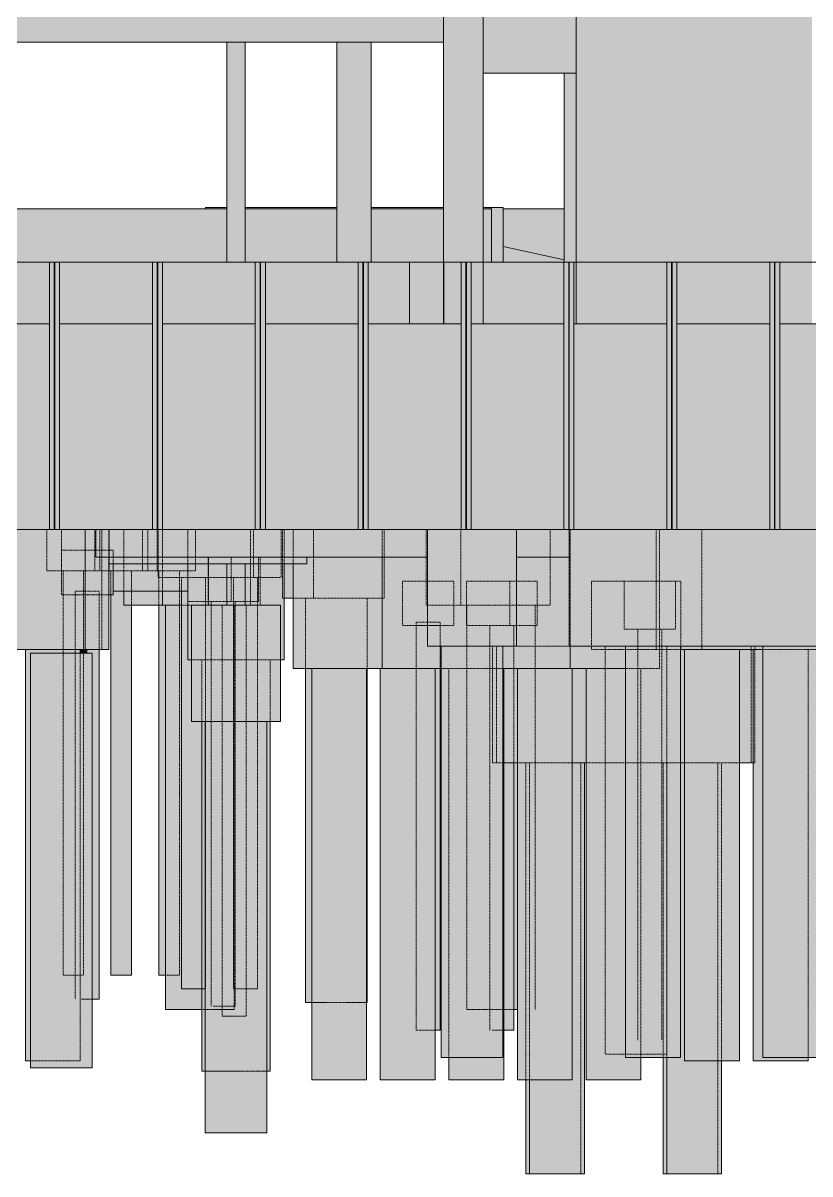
# Model space of a CAD drawing. Extents: x -1981 to 38708, y -3196 to 88064.
# Drawn here: x 32434 to 33581, y 78180 to 79859 of the extents above; entities that cross this region are included whole.
import ezdxf

# ---------------------------------------------------------------- set-up
doc = ezdxf.new("R2010")
doc.units = 0
doc.linetypes.add('Centro', pattern=[3.175, 0.635, -0.47625, 1.5875, -0.47625])
doc.linetypes.add('Traço', pattern=[0.635, 0.3175, -0.3175])
for name, color, linetype, lineweight in [('A-FLOR', 7, 'Continuous', 25), ('A-FLOR-LEVL', 7, 'Continuous', 9), ('S-BEAM', 7, 'Continuous', 25), ('S-COLS', 7, 'Continuous', 25), ('S-FNDN', 7, 'Continuous', 25), ('S-FNDN-HDLN', 7, 'Traço', 9)]:
    doc.layers.add(name, color=color, linetype=linetype, lineweight=lineweight)

# ---------------------------------------------------------------- blocks, each defined once
blk = doc.blocks.new('Estaca W Gerdau - W250X32_7-3763720-CT D 002 - CRT ESQ')
at = {"layer": 'S-FNDN', "linetype": 'Traço', "lineweight": 9, "true_color": 0xa4b9db}
blk.add_hatch(color=9, dxfattribs=at).paths.add_polyline_path([(-1880.1, 79120), (-1871.6, 79120), (-1871.6, 79510), (-1886.2, 79510), (-1886.2, 79120)], flags=0)
at = {"layer": 'S-FNDN', "lineweight": 9}
for p, q in [((-1886.2, 79510), (-1886.2, 79120)), ((-1871.6, 79510), (-1886.2, 79510)), ((-1879.3, 79120), (-1879.3, 79510)), ((-1878.5, 79510), (-1878.5, 79120)), ((-1871.6, 79510), (-1871.6, 79120)), ((-1871.6, 79120), (-1886.2, 79120))]:
    blk.add_line(p, q, dxfattribs=at)
blk = doc.blocks.new('PED_BLRET-1EST_R01_2019 - 75x75x65-V11-CT D 002 - CRT ESQ')
at = {"layer": 'S-FNDN-HDLN'}
for p, q in [((1305.6, 79340), (1340.6, 79340)), ((1305.6, 79335), (1305.6, 79340)), ((1340.6, 79335), (1305.6, 79335)), ((1340.6, 79340), (1340.6, 79335))]:
    blk.add_line(p, q, dxfattribs=at)
blk = doc.blocks.new('PED_BLRET-1EST_EXCENTRICA_R01_2019 - 110x130x100-V14-CT D 002 - CRT ESQ')
at = {"layer": 'S-FNDN-HDLN'}
for p, q in [((-326, 78945), (-326, 78950)), ((-236, 78950), (-236, 78945)), ((-251.6, 78945), (-326, 78945))]:
    blk.add_line(p, q, dxfattribs=at)
blk = doc.blocks.new('PED_BLRET-1EST_R01_2019 - 75x75x65-V16-CT D 002 - CRT ESQ')
at = {"layer": 'S-FNDN-HDLN'}
for p, q in [((-1063.7, 79030), (-1098.7, 79030)), ((-1098.7, 79030), (-1098.7, 79025)), ((-1098.7, 79025), (-1063.7, 79025)), ((-1063.7, 79025), (-1063.7, 79030))]:
    blk.add_line(p, q, dxfattribs=at)

msp = doc.modelspace()

# ---------------------------------------------------------------- hatches: boundary and pattern name
at = {"layer": 'A-FLOR', "true_color": 0xc0c0c0}
msp.add_hatch(color=9, dxfattribs=at).paths.add_polyline_path([(33222.48, 79510), (33222.43, 79513.64), (33133.69, 79532.84), (33133.69, 79510), (33222.43, 79510)], flags=0)
at = {"layer": 'S-BEAM', "true_color": 0xff8040}
for points in [[(32777.48, 79831), (33047, 79831), (33047, 79916), (32423.98, 79916), (32423.98, 79831), (32570.69, 79831)], [(33191.05, 79786), (33240.25, 79786), (33240.25, 79888), (33104.73, 79888), (33104.73, 79786)]]:
    msp.add_hatch(color=11, dxfattribs=at).paths.add_polyline_path(points, flags=0)
at = {"layer": 'S-BEAM', "true_color": 0xc0c0c0}
h = msp.add_hatch(color=9, dxfattribs=at)
h.paths.add_polyline_path([(32423.98, 79510), (32730.73, 79510), (32730.73, 79588), (32423.98, 79588), (32423.98, 79519.79)], flags=0)
h.paths.add_polyline_path([(33039.84, 79510), (33039.84, 79588), (32941.23, 79588), (32941.23, 79510), (33035.96, 79510)], flags=0)
h.paths.add_polyline_path([(32891.23, 79510), (32891.23, 79588), (32757.73, 79588), (32757.73, 79510), (32880.87, 79510)], flags=0)
h = msp.add_hatch(color=9, dxfattribs=at)
h.paths.add_polyline_path([(32984.26, 79588), (33047, 79588), (33047, 79590), (32941.23, 79590), (32941.23, 79588), (32947.2, 79588)], flags=0)
h.paths.add_polyline_path([(32699.93, 79588), (32730.73, 79588), (32730.73, 79590), (32699.73, 79590), (32699.73, 79588)], flags=0)
h.paths.add_polyline_path([(33113.92, 79588), (33115.94, 79588), (33115.94, 79590), (33104.73, 79589.89), (33104.73, 79588)], flags=0)
h.paths.add_polyline_path([(32757.73, 79588), (32891.23, 79588.23), (32891.23, 79590), (32757.73, 79590), (32757.73, 79589.47)], flags=0)
for points in [[(33041.98, 79510), (33047, 79510), (33047, 79588), (33039.84, 79588), (33039.84, 79510)], [(33104.74, 79510), (33116.59, 79510), (33116.59, 79588), (33104.73, 79588), (33104.73, 79510)], [(33132.19, 79510), (33133.69, 79510), (33133.69, 79590), (33115.94, 79590), (33115.94, 79588), (33116.59, 79588), (33116.59, 79510)], [(33222.48, 79513.63), (33222.48, 79588), (33133.69, 79588), (33133.69, 79532.84), (33222.43, 79513.64)], [(32842.45, 79070), (32847.34, 79070), (32847.34, 79080), (32559.01, 79080), (32559.01, 79070), (32827.53, 79070)], [(32648.23, 79030), (32674.23, 79030), (32674.08, 79070), (32564.9, 79070), (32564.9, 79030), (32622.39, 79030)]]:
    msp.add_hatch(color=9, dxfattribs=at).paths.add_polyline_path(points, flags=0)
h = msp.add_hatch(color=9, dxfattribs=at)
h.paths.add_polyline_path([(32869.08, 79080), (33023.26, 79080), (33023.26, 79120), (32539.68, 79120), (32539.68, 79080), (32843.43, 79080)], flags=0)
h.paths.add_polyline_path([(32472.43, 79120), (32472.43, 79120), (32467.3, 79120)], flags=0)
h.paths.add_polyline_path([(32570.69, 79420), (32622.43, 79420), (32622.39, 79510), (32487.03, 79510), (32487.03, 79420), (32518.99, 79420)], flags=0)
h.paths.add_polyline_path([(32637.03, 79420), (32772.43, 79420), (32772.43, 79510), (32637.03, 79510), (32637.03, 79444.09)], flags=0)
h.paths.add_polyline_path([(32472.43, 79420), (32472.43, 79510), (32423.98, 79510), (32423.98, 79420), (32467.3, 79420)], flags=0)
h.paths.add_polyline_path([(32997.04, 79420), (32997.04, 79510), (32937.03, 79510), (32937.03, 79420), (32984.26, 79420)], flags=0)
h.paths.add_polyline_path([(32922.43, 79420), (32922.43, 79510), (32787.03, 79510), (32787.03, 79420), (32891.49, 79420)], flags=0)
h = msp.add_hatch(color=9, dxfattribs=at)
h.paths.add_polyline_path([(33153.26, 79080), (33230.2, 79080), (33230.04, 79120), (33153.26, 79120), (33153.26, 79091.11)], flags=0)
h.paths.add_polyline_path([(33240.25, 79420), (33240.25, 79420), (33240.25, 79510), (33237.03, 79510), (33237.03, 79420), (33237.93, 79420)], flags=0)
h.paths.add_polyline_path([(33191.05, 79420), (33222.43, 79420), (33222.43, 79510), (33104.73, 79510), (33104.73, 79420), (33115.93, 79420)], flags=0)
h = msp.add_hatch(color=9, dxfattribs=at)
h.paths.add_polyline_path([(32772.43, 79120), (32772.43, 79420), (32637.03, 79420), (32637.03, 79120), (32751.63, 79120)], flags=0)
h.paths.add_polyline_path([(31737.03, 79120), (31872.43, 79120), (31872.43, 79420), (31737.03, 79420), (31737.03, 79179.36)], flags=0)
h.paths.add_polyline_path([(31887.03, 79120), (32022.43, 79120), (32022.43, 79420), (31887.03, 79420), (31887.03, 79135.24)], flags=0)
h.paths.add_polyline_path([(33822.43, 79120), (33822.43, 79420), (33687.03, 79420), (33687.03, 79120), (33811.41, 79120)], flags=0)
h.paths.add_polyline_path([(32037.03, 79120), (32172.43, 79120), (32172.43, 79420), (32037.03, 79420), (32037.03, 79355.85)], flags=0)
h.paths.add_polyline_path([(32187.03, 79120), (32322.43, 79120), (32322.43, 79420), (32187.03, 79420), (32187.03, 79179.36)], flags=0)
h.paths.add_polyline_path([(32337.03, 79120), (32472.43, 79120), (32472.43, 79420), (32337.03, 79420), (32337.03, 79135.24)], flags=0)
h.paths.add_polyline_path([(32487.03, 79120), (32622.43, 79120), (32622.39, 79420), (32487.03, 79420), (32487.03, 79179.36)], flags=0)
h.paths.add_polyline_path([(33672.43, 79120), (33672.43, 79420), (33537.03, 79420), (33537.03, 79120), (33604.62, 79120)], flags=0)
h.paths.add_polyline_path([(33522.43, 79120), (33522.43, 79420), (33387.03, 79420), (33387.03, 79120), (33501.23, 79120)], flags=0)
h.paths.add_polyline_path([(32787.03, 79120), (32922.43, 79120), (32922.43, 79420), (32787.03, 79420), (32787.03, 79179.36)], flags=0)
h.paths.add_polyline_path([(32937.03, 79120), (33072.43, 79120), (33072.43, 79420), (32937.03, 79420), (32937.03, 79179.36)], flags=0)
h.paths.add_polyline_path([(33087.03, 79120), (33222.43, 79120), (33222.43, 79420), (33087.03, 79420), (33087.03, 79179.36)], flags=0)
h.paths.add_polyline_path([(33237.03, 79120), (33372.43, 79120), (33372.43, 79420), (33237.03, 79420), (33237.03, 79179.36)], flags=0)
at = {"layer": 'S-COLS', "true_color": 0xff8040}
for points in [[(33047, 79510), (33104.73, 79510), (33104.73, 79888), (33100.59, 79906), (33047, 79906), (33047, 79532.33)], [(33529.33, 79510), (33583.99, 79510), (33583.99, 79906), (33260.47, 79906), (33240.25, 79888), (33240.25, 79510), (33529.05, 79510)], [(32732.23, 79510), (32757.73, 79510), (32757.73, 79831), (32730.73, 79831), (32730.73, 79510)], [(33230.81, 79510), (33240.25, 79510), (33240.25, 79786), (33222.48, 79786), (33222.48, 79510), (33230.42, 79510)]]:
    msp.add_hatch(color=11, dxfattribs=at).paths.add_polyline_path(points, flags=0)
at = {"layer": 'S-COLS', "true_color": 0xc0c0c0}
for points in [[(32937.03, 79510), (32941.23, 79510), (32941.23, 79831), (32891.23, 79831), (32891.23, 79510), (32932.56, 79510)], [(32757.73, 79010), (32757.73, 79070), (32730.73, 79070), (32730.73, 79010), (32751.63, 79010)]]:
    msp.add_hatch(color=9, dxfattribs=at).paths.add_polyline_path(points, flags=0)
h = msp.add_hatch(color=9, dxfattribs=at)
h.paths.add_polyline_path([(33047, 79120), (33047, 79120), (33040.19, 79120)], flags=0)
h.paths.add_polyline_path([(33003.09, 79420), (33047, 79420), (33047, 79510), (32997.04, 79510), (32997.04, 79420), (33002.97, 79420)], flags=0)
h = msp.add_hatch(color=9, dxfattribs=at)
h.paths.add_polyline_path([(33104.73, 79420), (33104.73, 79510), (33087.03, 79510), (33087.03, 79420), (33087.65, 79420)], flags=0)
h.paths.add_polyline_path([(33072.43, 79420), (33072.43, 79510), (33047, 79510), (33047, 79420)], flags=0)
h = msp.add_hatch(color=9, dxfattribs=at)
h.paths.add_polyline_path([(33583.99, 79120), (33583.99, 79120), (33537.03, 79120)], flags=0)
h.paths.add_polyline_path([(33522.43, 79120), (33522.43, 79120), (33501.23, 79120)], flags=0)
h.paths.add_polyline_path([(33397.83, 79420), (33522.43, 79420), (33522.43, 79510), (33387.03, 79510), (33387.03, 79420)], flags=0)
h.paths.add_polyline_path([(33583.99, 79420), (33583.99, 79510), (33537.03, 79510), (33537.03, 79420)], flags=0)
h.paths.add_polyline_path([(33240.25, 79420), (33372.43, 79420), (33371.98, 79510), (33240.25, 79510), (33240.25, 79444.09)], flags=0)
at = {"layer": 'S-FNDN', "true_color": 0xc0c0c0}
for points in [[(32230.09, 78945), (32524.37, 78945), (32524.37, 79120), (32230.09, 79120), (32230.09, 78958.75)], [(32524.37, 78945), (32559.01, 78945), (32559.01, 79080), (32539.68, 79080), (32539.68, 79120), (32524.37, 79120), (32524.37, 79002.87)], [(33023.26, 78950), (33153.26, 78950), (33153.26, 79120), (33023.26, 79120), (33023.26, 79002.87)], [(33230.2, 78950), (33674.2, 78950), (33674.2, 79120), (33230.2, 79120), (33230.2, 79002.87)], [(32564.9, 79025), (32564.9, 79070), (32559.01, 79070), (32559.01, 79025)], [(32827.53, 79020), (32827.53, 79070), (32814.23, 79070), (32814.36, 79020)], [(32827.53, 78917.29), (32957.53, 78917.29), (32957.53, 79080), (32847.34, 79080), (32847.34, 79070), (32827.53, 79070), (32827.53, 79002.87)], [(32562.84, 78470), (32562.84, 79025), (32561.95, 79025), (32561.95, 78470)], [(32562.84, 78470), (32591.8, 78470), (32591.67, 79010), (32580.81, 79010), (32580.81, 79030), (32564.9, 79030), (32564.58, 79025), (32562.84, 79025), (32562.84, 78473.4)], [(32580.81, 79010), (32636.87, 79010), (32636.87, 79030), (32580.81, 79030)], [(32636.87, 79010), (32664.77, 79010), (32664.77, 79030), (32636.87, 79030)], [(32664.77, 78450), (32694.23, 78450), (32693.93, 78840), (32679.23, 78840), (32679.23, 78930), (32674.23, 78930), (32673.82, 79030), (32664.77, 79030), (32664.77, 78473.4)], [(32673.82, 79015), (32674.23, 79015), (32673.82, 79030)], [(32631.78, 78470), (32632.68, 78470), (32632.68, 79010), (32631.78, 79010), (32631.78, 78473.4)], [(32634.53, 78470), (32641.4, 78470), (32641.4, 79010), (32632.68, 79010), (32632.68, 78470)], [(32641.4, 78420), (32694.23, 78420), (32694.09, 78450), (32664.77, 78450), (32664.77, 79010), (32641.4, 79010), (32641.4, 78429.28)], [(32699.93, 78840), (32809.23, 78840), (32809.23, 79010), (32679.23, 79010), (32679.23, 78840)], [(33043.42, 78350), (33088.26, 78350), (33088.26, 78950), (33043.42, 78950), (33043.42, 78385.16)], [(33109.68, 78350), (33133.11, 78350), (33133.11, 78950), (33088.26, 78950), (33088.26, 78350), (33102.87, 78350)], [(33312.2, 78917.29), (33312.2, 78950), (33231.69, 78950), (33231.69, 78917.29), (33294.44, 78917.29)], [(33314.61, 78350), (33392.2, 78350), (33392.2, 78950), (33312.2, 78950), (33312.2, 78350), (33314.61, 78350)], [(33397.83, 78945), (33423.66, 78945), (33423.66, 78950), (33392.2, 78950), (33392.2, 78945)], [(33512.2, 78350), (33592.2, 78350), (33592.2, 78950), (33512.2, 78950), (33512.2, 78385.16)], [(32437.84, 78345), (32444.73, 78345), (32444.73, 78940), (32517.23, 78940), (32517.22, 78945), (32437.23, 78945), (32437.23, 78345)], [(32444.73, 78335), (32534.73, 78335), (32534.73, 78940), (32444.73, 78940), (32444.73, 78345)], [(32524.37, 78940), (32527.4, 78940), (32527.4, 78945), (32517.23, 78945), (32517.23, 78940), (32523.93, 78940)], [(32544.9, 78435), (32544.9, 78945), (32527.4, 78945), (32527.4, 78940), (32534.73, 78940), (32534.73, 78435), (32544.3, 78435)], [(33398.25, 78345), (33478.25, 78345), (33478.24, 78945), (33398.25, 78945), (33398.25, 78385.16)], [(33498.25, 78345), (33578.25, 78345), (33577.91, 78350), (33512.2, 78350), (33512.2, 78945), (33498.25, 78945), (33498.25, 78385.16)], [(32845.97, 78430), (32854.61, 78430), (32854.61, 78917.29), (32845.78, 78917.29), (32845.78, 78430)], [(32854.61, 78317.29), (32934.61, 78317.29), (32934.22, 78917.29), (32854.61, 78917.29), (32854.61, 78385.16)], [(32934.61, 78430), (32935.64, 78430), (32935.46, 78917.29), (32934.61, 78917.29), (32934.61, 78433.44)], [(33025.25, 78317.29), (33034.61, 78317.29), (33034.61, 78917.29), (32954.61, 78917.29), (32954.61, 78317.29), (33020.32, 78317.29)], [(33042, 78390), (33042, 78917.29), (33034.61, 78917.29), (33034.61, 78390), (33041.4, 78390)], [(33054.61, 78317.29), (33134.61, 78317.29), (33134.61, 78917.29), (33133.11, 78917.29), (33133.11, 78350), (33054.61, 78350), (33054.61, 78341.04)], [(33154.61, 78317.29), (33234.61, 78317.29), (33234.61, 78917.29), (33154.61, 78917.29), (33154.61, 78341.04)], [(33254.61, 78317.29), (33334.61, 78317.29), (33334.61, 78350), (33312.2, 78350), (33312.2, 78917.29), (33254.61, 78917.29), (33254.61, 78341.04)], [(32694.85, 78330), (32699.38, 78330), (32699.23, 78840), (32694.23, 78840), (32694.23, 78330)], [(32699.38, 78240), (32744.23, 78240), (32744.23, 78840), (32699.38, 78840), (32699.38, 78296.92)], [(32777.34, 78240), (32789.08, 78240), (32788.78, 78840), (32744.23, 78840), (32744.23, 78240), (32771.87, 78240)], [(32793.61, 78330), (32794.23, 78330), (32794.14, 78840), (32789.08, 78840), (32789.08, 78330), (32791.78, 78330)], [(33134.61, 78390), (33146.62, 78390), (33146.62, 78780), (33134.61, 78780), (33134.61, 78420)], [(33146.62, 78390), (33149.3, 78390), (33149.3, 78780), (33146.62, 78780), (33146.62, 78420)], [(33149.3, 78420), (33154.61, 78420), (33154.61, 78780), (33149.3, 78780), (33149.3, 78429.28)], [(33205.38, 78180), (33252.33, 78180), (33252.33, 78780), (33234.61, 78780), (33234.61, 78317.29), (33172.33, 78317.29), (33172.33, 78180), (33198.65, 78180)], [(33381.69, 78180), (33452.33, 78180), (33451.89, 78345), (33398.25, 78345), (33397.83, 78780), (33392.2, 78780), (33392.2, 78350), (33372.33, 78350), (33372.33, 78180), (33381.24, 78180)], [(33366.96, 78180), (33372.33, 78180), (33371.98, 78350), (33366.96, 78350), (33366.96, 78208.67)], [(33167.56, 78180), (33172.33, 78180), (33172.31, 78317.29), (33166.96, 78317.29), (33166.96, 78180)]]:
    msp.add_hatch(color=9, dxfattribs=at).paths.add_polyline_path(points, flags=0)
h = msp.add_hatch(color=9, dxfattribs=at)
h.paths.add_polyline_path([(32679.23, 78930), (32679.23, 79010), (32730.73, 79010), (32730.73, 79070), (32674.23, 79070), (32674.23, 78930)], flags=0)
h.paths.add_polyline_path([(32809.23, 78930), (32814.23, 78930), (32814.23, 79070), (32757.73, 79070), (32757.73, 79010), (32809.23, 79010), (32809.23, 78945.08)], flags=0)
h = msp.add_hatch(color=9, dxfattribs=at)
h.paths.add_polyline_path([(33153.26, 78917.29), (33231.69, 78917.29), (33231.69, 78950), (33230.2, 78950), (33230.2, 79080), (33153.26, 79080), (33153.26, 78950), (33133.11, 78950), (33133.11, 78917.29), (33139.35, 78917.29)], flags=0)
h.paths.add_polyline_path([(32984.26, 78917.29), (33043.42, 78917.29), (33043.42, 78950), (33023.26, 78950), (33023.26, 79080), (32957.53, 79080), (32957.53, 78917.29)], flags=0)
h = msp.add_hatch(color=9, dxfattribs=at)
h.paths.add_polyline_path([(33604.62, 78945), (33652.83, 78945), (33652.83, 78950), (33592.2, 78950), (33592.2, 78945)], flags=0)
h.paths.add_polyline_path([(33500.83, 78945), (33512.2, 78945), (33512.2, 78950), (33423.66, 78950), (33423.66, 78945), (33484.23, 78945)], flags=0)
h = msp.add_hatch(color=9, dxfattribs=at)
h.paths.add_polyline_path([(33134.61, 78780), (33154.61, 78780), (33154.61, 78917.29), (33134.61, 78917.29), (33134.61, 78782.26)], flags=0)
h.paths.add_polyline_path([(33392.2, 78780), (33398.25, 78780), (33397.83, 78945), (33392.2, 78945), (33392.2, 78782.26)], flags=0)
h.paths.add_polyline_path([(33254.61, 78780), (33254.61, 78917.29), (33234.61, 78917.29), (33234.61, 78780), (33242.74, 78780)], flags=0)
h.paths.add_polyline_path([(33478.25, 78780), (33498.25, 78780), (33498.25, 78945), (33478.25, 78945), (33478.25, 78826.38)], flags=0)

# ---------------------------------------------------------------- linework, layer by layer
at = {"layer": 'A-FLOR', "lineweight": 9}
msp.add_line((33222.48, 79513.63), (33133.69, 79532.84), dxfattribs=at)
at = {"layer": 'A-FLOR-LEVL', "linetype": 'Centro'}
for p, q in [((31363.29, 79510), (36911.86, 79510)), ((31363.29, 79120), (36911.86, 79120))]:
    msp.add_line(p, q, dxfattribs=at)
at = {"layer": 'S-BEAM', "lineweight": 9}
for p, q in [((33047, 79831), (33047, 79916)), ((33104.73, 79786), (33104.73, 79888)), ((33240.25, 79786), (33240.25, 79888)), ((32423.98, 79831), (33047, 79831)), ((33104.73, 79786), (33240.25, 79786)), ((32423.98, 79588), (32730.73, 79588)), ((32699.73, 79588), (32699.73, 79590)), ((32699.73, 79590), (32730.73, 79590)), ((32757.73, 79590), (32891.23, 79590)), ((32757.73, 79588), (32891.23, 79588)), ((32941.23, 79590), (33047, 79590)), ((32941.23, 79588), (33039.84, 79588)), ((33039.84, 79588), (33047, 79588)), ((33104.73, 79590), (33115.94, 79590)), ((33104.73, 79588), (33116.59, 79588)), ((33133.69, 79590), (33115.94, 79590)), ((33115.94, 79590), (33115.94, 79588)), ((33116.59, 79510), (33116.59, 79588)), ((33133.69, 79510), (33133.69, 79590)), ((33133.69, 79588), (33222.48, 79588)), ((32472.43, 79510), (32423.98, 79510)), ((32622.39, 79510), (32487.03, 79510)), ((32772.43, 79510), (32637.03, 79510)), ((32922.43, 79510), (32787.03, 79510)), ((32997.04, 79510), (32937.03, 79510)), ((32997.04, 79510), (32997.04, 79420)), ((33104.73, 79510), (33104.73, 79420)), ((33222.43, 79510), (33104.73, 79510)), ((33240.25, 79510), (33237.03, 79510)), ((33240.25, 79420), (33240.25, 79510)), ((32472.43, 79420), (32337.03, 79420)), ((32622.39, 79420), (32487.03, 79420)), ((32772.43, 79420), (32637.03, 79420)), ((32922.43, 79420), (32787.03, 79420)), ((33072.43, 79420), (32937.03, 79420)), ((33222.43, 79420), (33087.03, 79420)), ((33372.43, 79420), (33237.03, 79420)), ((33522.43, 79420), (33387.03, 79420)), ((33672.43, 79420), (33537.03, 79420)), ((32337.03, 79120), (32472.43, 79120)), ((32487.03, 79120), (32622.39, 79120)), ((32539.68, 79080), (32539.68, 79120)), ((32637.03, 79120), (32772.43, 79120)), ((32787.03, 79120), (32922.43, 79120)), ((32937.03, 79120), (33072.43, 79120)), ((33087.03, 79120), (33222.43, 79120)), ((33237.03, 79120), (33372.43, 79120)), ((33387.03, 79120), (33522.43, 79120)), ((33537.03, 79120), (33672.43, 79120)), ((33023.26, 79080), (32539.68, 79080)), ((32559.01, 79070), (32847.34, 79070)), ((32847.34, 79070), (32847.34, 79080)), ((33153.26, 79080), (33230.2, 79080)), ((32674.08, 79030), (32564.9, 79030))]:
    msp.add_line(p, q, dxfattribs=at)
at = {"layer": 'S-COLS', "lineweight": 9}
for p, q in [((33047, 79906), (33047, 79510)), ((33104.73, 79510), (33104.73, 79906)), ((33240.25, 79906), (33240.25, 79510)), ((32730.73, 79831), (32730.73, 79510)), ((32757.73, 79831), (32757.73, 79510)), ((32891.23, 79831), (32891.23, 79510)), ((32941.23, 79831), (32941.23, 79510)), ((33222.48, 79786), (33222.48, 79510)), ((32997.04, 79510), (32997.04, 79420)), ((33047.04, 79510), (32997.04, 79510)), ((33047, 79510), (33047, 79420)), ((33072.43, 79510), (33047, 79510)), ((33072.43, 79510), (33047, 79510)), ((33047.04, 79510), (33047.04, 79420)), ((33104.73, 79510), (33087.03, 79510)), ((33104.73, 79510), (33087.03, 79510)), ((33104.73, 79420), (33104.73, 79510)), ((33240.25, 79510), (33240.25, 79420)), ((33371.98, 79510), (33240.25, 79510)), ((33371.98, 79510), (33240.25, 79510)), ((33522.43, 79510), (33387.03, 79510)), ((33522.43, 79510), (33387.03, 79510)), ((33583.99, 79510), (33537.03, 79510)), ((33583.99, 79510), (33537.03, 79510)), ((32730.73, 79070), (32730.73, 79010)), ((32757.73, 79070), (32757.73, 79010))]:
    msp.add_line(p, q, dxfattribs=at)
at = {"layer": 'S-FNDN', "lineweight": 9}
for p, q in [((32524.37, 78945), (32524.37, 79120)), ((33023.26, 78950), (33023.26, 79120)), ((33153.26, 78950), (33153.26, 79120)), ((33230.2, 78950), (33230.2, 79120)), ((32559.01, 78945), (32559.01, 79080)), ((32564.9, 79070), (32564.9, 79025)), ((32674.23, 78930), (32674.23, 79070)), ((32814.23, 78930), (32814.23, 79070)), ((32827.53, 78917.29), (32827.53, 79070)), ((32957.53, 79080), (32957.53, 78917.29)), ((32564.9, 79025), (32559.01, 79025)), ((32561.87, 79025), (32561.87, 78470)), ((32580.81, 79010), (32580.81, 79030)), ((32636.87, 79010), (32636.87, 79030)), ((32664.75, 79030), (32664.75, 78450)), ((32673.82, 79015), (32673.82, 79030)), ((32674.08, 79015), (32673.82, 79015)), ((32827.53, 79020), (32814.23, 79020)), ((32636.87, 79010), (32580.81, 79010)), ((32591.87, 78470), (32591.87, 79010)), ((32631.71, 79010), (32631.71, 78470)), ((32664.8, 79010), (32636.87, 79010)), ((32641.31, 79010), (32641.31, 78420)), ((32679.23, 79010), (32809.23, 79010)), ((32679.23, 78840), (32679.23, 79010)), ((32809.23, 78840), (32809.23, 79010)), ((33153.26, 78950), (33023.26, 78950)), ((33043.26, 78950), (33043.26, 78350)), ((33133.26, 78350), (33133.26, 78950)), ((33674.2, 78950), (33230.2, 78950)), ((33231.69, 78917.29), (33231.69, 78950)), ((33312.2, 78950), (33312.2, 78350)), ((33392.2, 78350), (33392.2, 78950)), ((33423.66, 78945), (33423.66, 78950)), ((33512.2, 78950), (33512.2, 78350)), ((32524.37, 78945), (32230.09, 78945)), ((32437.23, 78945), (32437.23, 78345)), ((32444.73, 78940), (32444.73, 78335)), ((32444.73, 78940), (32534.73, 78940)), ((32517.23, 78940), (32517.23, 78945)), ((32559.01, 78945), (32524.37, 78945)), ((32534.73, 78335), (32534.73, 78940)), ((32544.9, 78435), (32544.9, 78945)), ((33423.66, 78945), (33392.2, 78945)), ((33398.25, 78945), (33398.25, 78345)), ((33512.2, 78945), (33423.66, 78945)), ((33478.25, 78345), (33478.25, 78945)), ((33498.25, 78945), (33498.25, 78345)), ((32679.23, 78930), (32674.23, 78930)), ((32814.23, 78930), (32809.23, 78930)), ((32957.53, 78917.29), (32827.53, 78917.29)), ((32845.71, 78917.29), (32845.71, 78430)), ((32854.61, 78917.29), (32854.61, 78317.29)), ((32934.61, 78317.29), (32934.61, 78917.29)), ((32935.71, 78430), (32935.71, 78917.29)), ((32954.61, 78917.29), (32954.61, 78317.29)), ((33043.42, 78917.29), (32957.53, 78917.29)), ((33034.61, 78317.29), (33034.61, 78917.29)), ((33042, 78390), (33042, 78917.29)), ((33231.69, 78917.29), (33133.04, 78917.29)), ((33134.61, 78317.29), (33134.61, 78917.29)), ((33154.61, 78917.29), (33154.61, 78317.29)), ((33312.2, 78917.29), (33231.69, 78917.29)), ((33234.61, 78317.29), (33234.61, 78917.29)), ((33254.61, 78917.29), (33254.61, 78317.29)), ((32809.23, 78840), (32679.23, 78840)), ((32694.23, 78840), (32694.23, 78330)), ((32699.23, 78840), (32699.23, 78240)), ((32789.23, 78240), (32789.23, 78840)), ((32794.23, 78330), (32794.23, 78840)), ((33154.61, 78780), (33134.61, 78780)), ((33149.31, 78390), (33149.31, 78780)), ((33254.61, 78780), (33234.61, 78780)), ((33252.33, 78180), (33252.33, 78780)), ((33397.83, 78780), (33392.2, 78780)), ((33498.25, 78780), (33478.25, 78780)), ((32562.84, 78470), (32561.87, 78470)), ((32591.8, 78470), (32562.84, 78470)), ((32632.68, 78470), (32631.71, 78470)), ((32641.38, 78470), (32632.68, 78470)), ((32694.09, 78450), (32664.77, 78450)), ((32544.9, 78435), (32534.78, 78435)), ((32854.53, 78430), (32845.78, 78430)), ((32935.71, 78430), (32934.61, 78430)), ((32694.33, 78420), (32641.4, 78420)), ((33154.64, 78420), (33149.28, 78420)), ((33042, 78390), (33034.69, 78390)), ((33146.62, 78390), (33134.62, 78390)), ((33149.31, 78390), (33146.62, 78390)), ((32444.62, 78345), (32437.23, 78345)), ((33088.26, 78350), (33043.42, 78350)), ((33054.61, 78350), (33054.61, 78317.29)), ((33133.11, 78350), (33088.26, 78350)), ((33392.2, 78350), (33312.2, 78350)), ((33334.61, 78317.29), (33334.61, 78350)), ((33366.96, 78350), (33366.96, 78180)), ((33372.33, 78350), (33372.33, 78180)), ((33478.25, 78345), (33398.25, 78345)), ((33452.33, 78180), (33452.33, 78345)), ((33578.25, 78345), (33498.25, 78345)), ((33592.2, 78350), (33512.2, 78350)), ((33578.25, 78345), (33578.25, 78350)), ((32534.73, 78335), (32444.73, 78335)), ((32699.33, 78330), (32694.23, 78330)), ((32794.23, 78330), (32789.13, 78330)), ((32934.61, 78317.29), (32854.61, 78317.29)), ((33034.61, 78317.29), (32954.61, 78317.29)), ((33134.61, 78317.29), (33054.61, 78317.29)), ((33234.61, 78317.29), (33154.61, 78317.29)), ((33166.96, 78317.29), (33166.96, 78180)), ((33172.33, 78317.29), (33172.33, 78180)), ((33334.61, 78317.29), (33254.61, 78317.29)), ((32744.23, 78240), (32699.38, 78240)), ((32789.08, 78240), (32744.23, 78240)), ((33172.31, 78180), (33166.96, 78180)), ((33252.33, 78180), (33172.33, 78180)), ((33372.31, 78180), (33366.96, 78180)), ((33452.33, 78180), (33372.33, 78180))]:
    msp.add_line(p, q, dxfattribs=at)
at = {"layer": 'S-FNDN-HDLN'}
for p, q in [((32468.37, 79060), (32468.37, 79120)), ((32489.57, 79120), (32489.57, 79060)), ((32538.21, 79060), (32538.21, 79120)), ((32545.7, 79060), (32545.7, 79120)), ((32548.73, 79070), (32548.73, 79120)), ((32559.01, 79080.01), (32559.01, 79120)), ((32559.4, 79120), (32559.4, 79060)), ((32580.81, 79030.01), (32580.81, 79120)), ((32608.04, 79060), (32608.04, 79120)), ((32615.54, 79060), (32615.54, 79120)), ((32622.39, 79120), (32622.43, 79120)), ((32629.24, 79120), (32629.24, 79060)), ((32630.49, 79050), (32630.49, 79120)), ((32636.87, 79070), (32636.87, 79120)), ((32674.23, 79070.01), (32674.23, 79120)), ((32685.37, 79060), (32685.37, 79120)), ((32765.16, 79120), (32765.16, 79010)), ((32769.73, 79050), (32769.73, 79120)), ((32809.97, 79120), (32809.97, 79050)), ((32811.79, 79020), (32811.79, 79120)), ((32814.23, 79070.01), (32814.23, 79120)), ((32827.53, 79070.01), (32827.53, 79120)), ((32857.18, 79070), (32857.18, 79120)), ((32957.53, 79120), (32957.53, 79080.01)), ((32960.26, 79120), (32960.26, 79020)), ((33021.4, 79010), (33021.4, 79120)), ((33071.82, 79010), (33071.82, 79120)), ((33202.43, 79120), (33202.43, 79010)), ((33231.69, 78950.01), (33231.69, 79120)), ((33357.02, 78945), (33357.02, 79120)), ((33361.69, 78917.29), (33361.69, 79120)), ((33423.66, 78950.01), (33423.66, 79120)), ((32489.9, 79090), (32564.9, 79090)), ((32489.9, 79025), (32489.9, 79090)), ((32564.9, 79090), (32564.9, 79070.01)), ((32548.73, 78945), (32548.73, 79070)), ((32636.87, 79030.01), (32636.87, 79070)), ((32673.82, 79030.01), (32673.82, 79080)), ((32703.74, 79010), (32703.74, 79080)), ((32704.27, 79010), (32704.27, 79080)), ((32737.29, 79015), (32737.29, 79080)), ((32777.24, 79080), (32777.24, 79015)), ((32779.27, 79080), (32779.27, 79010)), ((32857.18, 79020), (32857.18, 79070)), ((32489.57, 79060), (32468.37, 79060)), ((32538.21, 79060), (32489.57, 79060)), ((32492.04, 79060), (32492.04, 78470)), ((32522.04, 78470), (32522.04, 79060)), ((32559.4, 79060), (32538.21, 79060)), ((32608.04, 79060), (32559.4, 79060)), ((32561.87, 79060), (32561.87, 79025.01)), ((32591.87, 79010.01), (32591.87, 79060)), ((32629.24, 79060), (32608.04, 79060)), ((32685.37, 79060), (32629.24, 79060)), ((32769.73, 79050), (32630.49, 79050)), ((32631.71, 79060), (32631.71, 79010.01)), ((32661.71, 78470), (32661.71, 79060)), ((32664.75, 79050), (32664.75, 79030.01)), ((32699.75, 78450), (32699.75, 79050)), ((32740.7, 79050), (32740.7, 78450)), ((32809.97, 79050), (32769.73, 79050)), ((32775.7, 78450), (32775.7, 79050)), ((32987, 79045), (33062, 79045)), ((32987, 78980), (32987, 79045)), ((33062, 78980), (33062, 79045)), ((33080.1, 79045), (33100.95, 79045)), ((33080.1, 78980), (33080.1, 79045)), ((33100.95, 79045), (33117.1, 79045)), ((33117.1, 79045), (33143.58, 79045)), ((33143.58, 79045), (33183.52, 79045)), ((33143.58, 78980), (33143.58, 79045)), ((33183.52, 79045), (33183.52, 78980)), ((33262.61, 79045), (33279.48, 79045)), ((33262.61, 78945), (33262.61, 79045)), ((33279.48, 79045), (33310.22, 79045)), ((33310.23, 79045), (33385.23, 79045)), ((33310.23, 78975), (33310.23, 79045)), ((33385.23, 78975), (33385.23, 79045)), ((33385.23, 79045), (33392.61, 79045)), ((33392.61, 78945), (33392.61, 79045)), ((32559.01, 79025), (32489.9, 79025)), ((32509.9, 79025), (32509.9, 78435)), ((32544.9, 78945.01), (32544.9, 79025)), ((32737.29, 79015), (32674.09, 79015)), ((32708.03, 79015), (32708.03, 78425)), ((32777.24, 79015), (32737.29, 79015)), ((32743.03, 78425), (32743.03, 79015)), ((32814.23, 79020), (32811.79, 79020)), ((32857.18, 79020), (32827.53, 79020)), ((32845.71, 79020), (32845.71, 78917.3)), ((32960.26, 79020), (32857.18, 79020)), ((32935.71, 78917.3), (32935.71, 79020)), ((32679.22, 79010), (32664.8, 79010)), ((32723.86, 79010), (32723.86, 78410)), ((32724.15, 79010), (32724.15, 78410)), ((32741.31, 78420), (32741.31, 79010)), ((32758.86, 78410), (32758.86, 79010)), ((32759.15, 78410), (32759.15, 79010)), ((33071.82, 79010), (33021.4, 79010)), ((33202.43, 79010), (33071.82, 79010)), ((33080.57, 79010), (33080.57, 78420)), ((33180.57, 78420), (33180.57, 79010)), ((33062, 78980), (32987, 78980)), ((33007, 78980), (33007, 78390)), ((33042, 78917.3), (33042, 78980)), ((33143.58, 78980), (33080.1, 78980)), ((33114.31, 78980), (33114.31, 78390)), ((33183.52, 78980), (33143.58, 78980)), ((33149.31, 78780.01), (33149.31, 78980)), ((33385.23, 78975), (33310.23, 78975)), ((33330.23, 78975), (33330.23, 78375)), ((33365.23, 78375), (33365.23, 78975)), ((33118.46, 78780), (33118.46, 78950)), ((33123.83, 78780), (33123.83, 78950)), ((33153.27, 78950), (33230.2, 78950)), ((33495.46, 78780), (33495.46, 78950)), ((33500.83, 78780), (33500.83, 78950)), ((32517.23, 78345), (32517.23, 78940)), ((33357.02, 78945), (33262.61, 78945)), ((33282.61, 78945), (33282.61, 78355)), ((33392.19, 78945), (33357.02, 78945)), ((33372.61, 78355), (33372.61, 78945)), ((33592.19, 78945), (33512.21, 78945)), ((33578.25, 78350.01), (33578.25, 78945)), ((32809.22, 78930), (32679.23, 78930)), ((32694.23, 78930), (32694.23, 78840.01)), ((32794.23, 78840.01), (32794.23, 78930)), ((33133.04, 78917.29), (33043.42, 78917.29)), ((33054.61, 78917.29), (33054.61, 78350.01)), ((33361.69, 78917.29), (33312.2, 78917.29)), ((33334.61, 78350.01), (33334.61, 78917.29)), ((33123.82, 78780), (33118.46, 78780)), ((33134.6, 78780), (33123.83, 78780)), ((33234.6, 78780), (33154.61, 78780)), ((33166.96, 78780), (33166.96, 78317.3)), ((33172.33, 78780), (33172.33, 78317.3)), ((33246.96, 78180), (33246.96, 78780)), ((33392.2, 78780), (33254.61, 78780)), ((33366.96, 78780), (33366.96, 78350.01)), ((33372.33, 78780), (33372.33, 78350.01)), ((33478.24, 78780), (33397.84, 78780)), ((33446.96, 78180), (33446.96, 78780)), ((33452.33, 78345.01), (33452.33, 78780)), ((33500.83, 78780), (33498.25, 78780)), ((32493, 78470), (32492.04, 78470)), ((32492.23, 78470), (32492.89, 78470)), ((32521.07, 78470), (32493, 78470)), ((32561.95, 78470), (32561.87, 78470)), ((32631.78, 78470), (32631.71, 78470)), ((32660.74, 78470), (32641.39, 78470)), ((32697.02, 78450), (32694.09, 78450)), ((32699.75, 78450), (32697.02, 78450)), ((32697.13, 78450), (32699.34, 78450)), ((32772.97, 78450), (32743.43, 78450)), ((32775.7, 78450), (32772.97, 78450)), ((32773.07, 78450), (32775.28, 78450)), ((32527.4, 78435), (32518.65, 78435)), ((32518.97, 78435), (32527.4, 78435)), ((32527.4, 78435), (32534.78, 78435)), ((32534.78, 78435), (32527.4, 78435)), ((32854.49, 78430), (32874.99, 78430)), ((32906.42, 78430), (32854.54, 78430)), ((32934.61, 78430), (32906.42, 78430)), ((32906.48, 78430), (32934.75, 78430)), ((32935.71, 78430), (32935.64, 78430)), ((32711.33, 78420), (32694.33, 78420)), ((32740.34, 78425), (32710.72, 78425)), ((32741.31, 78420), (32711.33, 78420)), ((32711.39, 78420), (32741.07, 78420)), ((32724, 78410), (32723.86, 78410)), ((32723.86, 78410), (32724.01, 78410)), ((32741.71, 78410), (32724.15, 78410)), ((32724.15, 78410), (32741.6, 78410)), ((32743.03, 78425), (32740.34, 78425)), ((32740.44, 78425), (32742.59, 78425)), ((32759.15, 78410), (32741.71, 78410)), ((32741.72, 78410), (32759.15, 78410)), ((33148.58, 78420), (33080.57, 78420)), ((33080.84, 78420), (33112.57, 78420)), ((33149.28, 78420), (33148.58, 78420)), ((33148.63, 78420), (33149.29, 78420)), ((33154.69, 78420), (33154.65, 78420)), ((33034.69, 78390), (33007, 78390)), ((33134.62, 78390), (33117, 78390)), ((33149.31, 78390), (33149.3, 78390)), ((32517.23, 78345), (32444.62, 78345)), ((33372.61, 78355), (33282.61, 78355)), ((32744.23, 78330), (32699.34, 78330)), ((32699.34, 78330), (32699.68, 78330)), ((32699.9, 78330), (32744.23, 78330)), ((32744.23, 78330), (32751.63, 78330)), ((32789.12, 78330), (32744.23, 78330)), ((32752.05, 78330), (32789.12, 78330)), ((33172.33, 78180), (33172.31, 78180)), ((33372.33, 78180), (33372.31, 78180))]:
    msp.add_line(p, q, dxfattribs=at)

# ---------------------------------------------------------------- block references
at = {"layer": 'S-FNDN', "lineweight": 9}
for p in [(34358.59, 0), (34508.59, 0), (34658.59, 0), (34808.59, 0), (34958.59, 0), (35108.59, 0), (35258.59, 0), (35408.59, 0)]:
    msp.add_blockref('Estaca W Gerdau - W250X32_7-3763720-CT D 002 - CRT ESQ', p, dxfattribs=at)
at = {"layer": 'S-FNDN', "linetype": 'Traço', "lineweight": 9}
for name, p in [('PED_BLRET-1EST_R01_2019 - 75x75x65-V16-CT D 002 - CRT ESQ', (33608.59, 0)), ('PED_BLRET-1EST_R01_2019 - 75x75x65-V11-CT D 002 - CRT ESQ', (31701.35, -355)), ('PED_BLRET-1EST_EXCENTRICA_R01_2019 - 110x130x100-V14-CT D 002 - CRT ESQ', (33608.59, 0))]:
    msp.add_blockref(name, p, dxfattribs=at)

doc.saveas('drawing.dxf')
